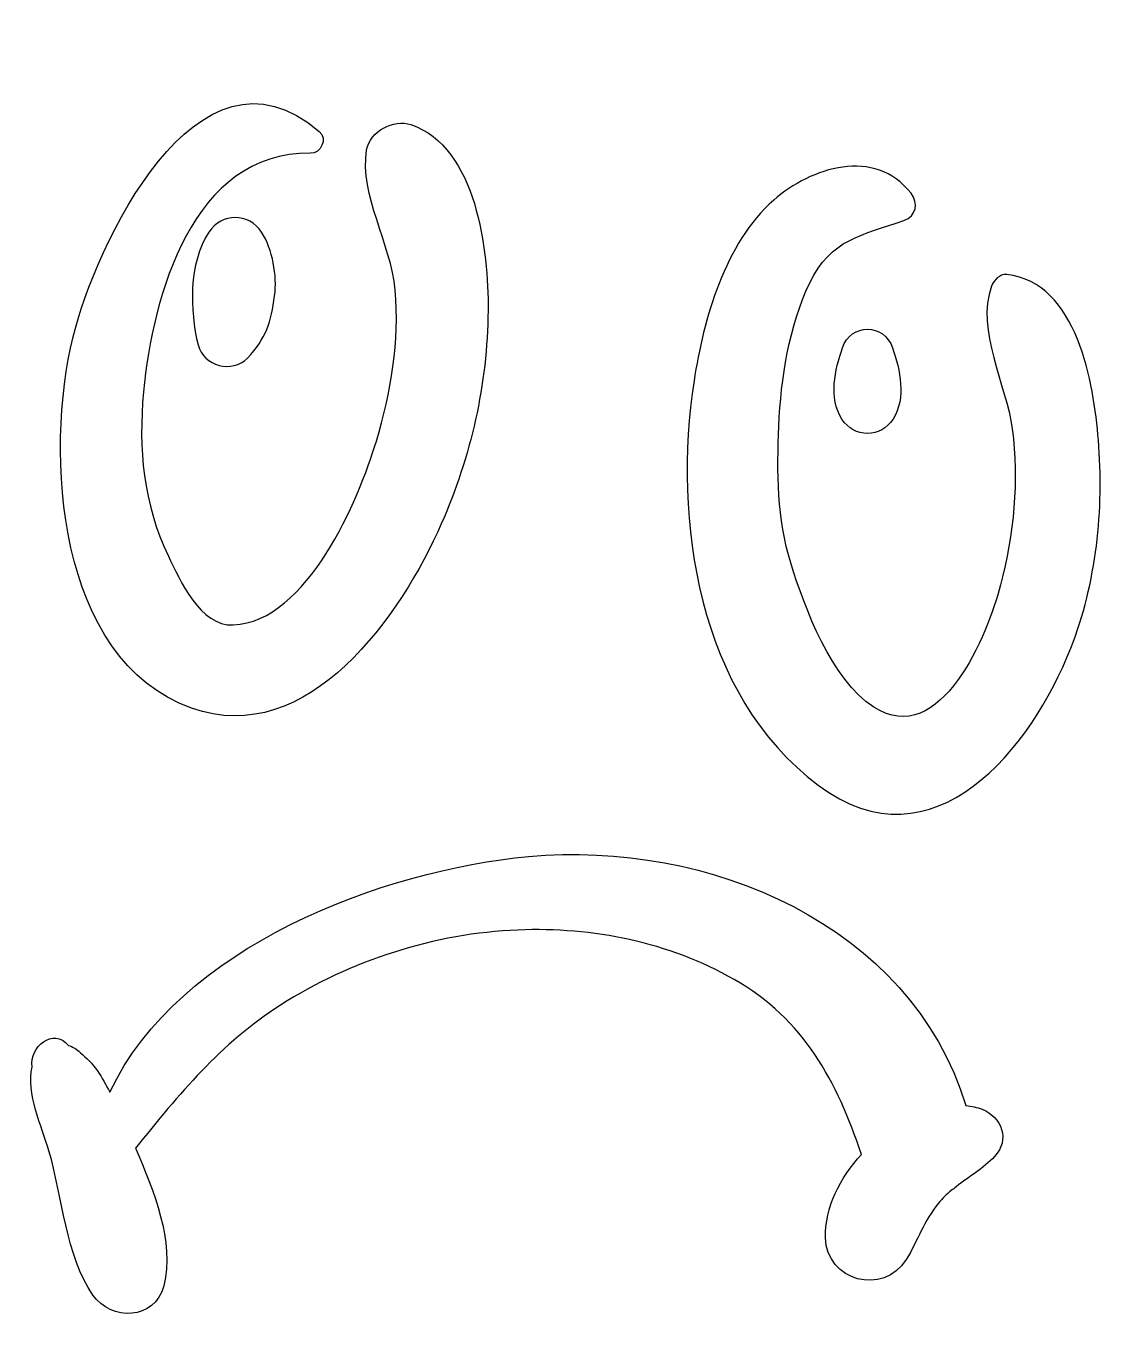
# Model space of a CAD drawing. Header units: centimetres. Extents: x -9.3 to 9.3, y -10.7 to 11.7.
import ezdxf

# ---------------------------------------------------------------- set-up
doc = ezdxf.new("R2010")
doc.units = ezdxf.units.CM
doc.header["$MEASUREMENT"] = 0
doc.layers.add('Layer 1', color=7, linetype='Continuous')

msp = doc.modelspace()

# ---------------------------------------------------------------- linework, layer by layer
at = {"layer": 'Layer 1'}
for points, knots in [([(-6.46732, -0.08829), (-4.43995, -0.81301), (-2.82835, 1.54535), (-2.1472, 3.09872), (-2.1472, 3.09872), (-1.63602, 4.264), (-1.34763, 5.52029), (-1.33795, 6.79461), (-1.33795, 6.79461), (-1.33036, 7.81926), (-1.53483, 9.6234), (-2.67209, 10.0089), (-2.67209, 10.0089), (-2.96686, 10.10883), (-3.38869, 9.89664), (-3.43854, 9.5739), (-3.43854, 9.5739), (-3.56154, 8.77602), (-3.01579, 7.95772), (-2.94483, 7.14635), (-2.94483, 7.14635), (-2.8671, 6.2601), (-3.01468, 5.37703), (-3.27045, 4.53076), (-3.27045, 4.53076), (-3.57491, 3.52323), (-4.45687, 1.40913), (-5.74801, 1.35071), (-5.74801, 1.35071), (-6.31157, 1.32518), (-6.67196, 2.12626), (-6.86786, 2.53975), (-6.86786, 2.53975), (-7.30061, 3.45264), (-7.39089, 4.39641), (-7.29712, 5.38651), (-7.29712, 5.38651), (-7.13972, 7.04616), (-6.4473, 9.54613), (-4.41403, 9.51295), (-4.41403, 9.51295), (-4.22975, 9.50999), (-4.10836, 9.76261), (-4.25726, 9.89109), (-4.25726, 9.89109), (-6.37633, 11.71787), (-8.13898, 7.87096), (-8.51503, 6.33547), (-8.51503, 6.33547), (-9.00528, 4.33324), (-8.80729, 0.74782), (-6.46732, -0.08829), (-6.46732, -0.08829), (-6.46732, -0.08829), (-6.46732, -0.08829), (-6.46732, -0.08829)], [0, 0, 0, 0, 0.06666667, 0.06666667, 0.06666667, 0.06666667, 0.13333333, 0.13333333, 0.13333333, 0.13333333, 0.2, 0.2, 0.2, 0.2, 0.26666667, 0.26666667, 0.26666667, 0.26666667, 0.33333333, 0.33333333, 0.33333333, 0.33333333, 0.4, 0.4, 0.4, 0.4, 0.46666667, 0.46666667, 0.46666667, 0.46666667, 0.53333333, 0.53333333, 0.53333333, 0.53333333, 0.6, 0.6, 0.6, 0.6, 0.66666667, 0.66666667, 0.66666667, 0.66666667, 0.73333333, 0.73333333, 0.73333333, 0.73333333, 0.8, 0.8, 0.8, 0.8, 0.86666667, 0.86666667, 0.86666667, 0.86666667, 1, 1, 1, 1]), ([(9.21874, 4.54983), (9.31656, 3.35227), (9.18358, 2.07378), (8.74148, 0.94912), (8.74148, 0.94912), (8.06404, -0.77522), (6.36991, -2.9139), (4.37112, -1.42173), (4.37112, -1.42173), (2.28742, 0.13354), (1.85202, 3.17816), (2.22408, 5.57444), (2.22408, 5.57444), (2.38974, 6.64259), (2.75367, 7.95804), (3.60216, 8.7024), (3.60216, 8.7024), (4.24809, 9.26906), (5.34867, 9.62458), (5.97836, 8.82046), (5.97836, 8.82046), (6.11142, 8.65047), (6.06824, 8.42792), (5.85472, 8.35209), (5.85472, 8.35209), (5.13405, 8.09685), (4.5884, 8.0307), (4.22571, 7.26926), (4.22571, 7.26926), (3.86609, 6.51419), (3.72729, 5.62173), (3.69096, 4.79175), (3.69096, 4.79175), (3.65699, 4.00792), (3.6591, 3.18049), (3.89723, 2.42391), (3.89723, 2.42391), (4.14411, 1.63879), (4.59179, 0.40786), (5.33199, -0.07021), (5.33199, -0.07021), (6.49266, -0.81935), (7.30695, 1.19982), (7.52581, 2.04185), (7.52581, 2.04185), (7.75454, 2.92228), (7.84738, 3.84107), (7.72822, 4.74721), (7.72822, 4.74721), (7.62834, 5.50603), (7.09097, 6.45578), (7.36979, 7.21236), (7.36979, 7.21236), (7.40884, 7.31819), (7.50714, 7.42683), (7.63369, 7.41323), (7.63369, 7.41323), (8.85359, 7.28223), (9.13966, 5.52058), (9.21874, 4.54983)], [0, 0, 0, 0, 0.0625, 0.0625, 0.0625, 0.0625, 0.125, 0.125, 0.125, 0.125, 0.1875, 0.1875, 0.1875, 0.1875, 0.25, 0.25, 0.25, 0.25, 0.3125, 0.3125, 0.3125, 0.3125, 0.375, 0.375, 0.375, 0.375, 0.4375, 0.4375, 0.4375, 0.4375, 0.5, 0.5, 0.5, 0.5, 0.5625, 0.5625, 0.5625, 0.5625, 0.625, 0.625, 0.625, 0.625, 0.6875, 0.6875, 0.6875, 0.6875, 0.75, 0.75, 0.75, 0.75, 0.8125, 0.8125, 0.8125, 0.8125, 0.875, 0.875, 0.875, 0.875, 1, 1, 1, 1]), ([(-6.1672, 8.14731), (-5.94426, 8.48682), (-5.47846, 8.48738), (-5.25566, 8.14726), (-5.25566, 8.14726), (-5.06458, 7.8555), (-4.98393, 7.3905), (-5.02952, 7.04683), (-5.02952, 7.04683), (-5.08998, 6.59349), (-5.17893, 6.30377), (-5.49847, 5.97037), (-5.49847, 5.97037), (-5.76131, 5.69605), (-6.2606, 5.82596), (-6.35276, 6.19614), (-6.35276, 6.19614), (-6.5001, 6.78701), (-6.5201, 7.60984), (-6.1672, 8.14731), (-6.1672, 8.14731), (-6.1672, 8.14731), (-6.1672, 8.14731), (-6.1672, 8.14731)], [0, 0, 0, 0, 0.14285714, 0.14285714, 0.14285714, 0.14285714, 0.28571429, 0.28571429, 0.28571429, 0.28571429, 0.42857143, 0.42857143, 0.42857143, 0.42857143, 0.57142857, 0.57142857, 0.57142857, 0.57142857, 0.71428571, 0.71428571, 0.71428571, 0.71428571, 1, 1, 1, 1]), ([(4.7906, 6.14701), (4.66087, 5.76426), (4.54888, 5.2836), (4.78166, 4.91381), (4.78166, 4.91381), (4.9897, 4.58303), (5.45841, 4.58295), (5.66661, 4.91381), (5.66661, 4.91381), (5.89923, 5.28364), (5.78739, 5.76426), (5.65767, 6.14701), (5.65767, 6.14701), (5.51257, 6.57498), (4.93554, 6.57492), (4.7906, 6.14701), (4.7906, 6.14701), (4.7906, 6.14701), (4.7906, 6.14701), (4.7906, 6.14701)], [0, 0, 0, 0, 0.16666667, 0.16666667, 0.16666667, 0.16666667, 0.33333333, 0.33333333, 0.33333333, 0.33333333, 0.5, 0.5, 0.5, 0.5, 0.66666667, 0.66666667, 0.66666667, 0.66666667, 1, 1, 1, 1]), ([(7.20757, -7.03167), (7.11798, -6.99664), (7.02403, -6.97701), (6.92783, -6.96833), (6.92783, -6.96833), (5.95774, -3.81698), (2.45796, -2.37225), (-0.63679, -2.65676), (-0.63679, -2.65676), (-3.14104, -2.88652), (-6.70289, -4.21164), (-7.87783, -6.73531), (-7.87783, -6.73531), (-7.94567, -6.6091), (-8.01703, -6.48451), (-8.09619, -6.36518), (-8.09619, -6.36518), (-8.17795, -6.24233), (-8.2832, -6.14497), (-8.39276, -6.04826), (-8.39276, -6.04826), (-8.45078, -5.99058), (-8.52005, -5.95095), (-8.59757, -5.92629), (-8.59757, -5.92629), (-8.85533, -5.60932), (-9.2776, -5.95542), (-9.22551, -6.29422), (-9.22551, -6.29422), (-9.33169, -6.75086), (-9.05311, -7.34311), (-8.93322, -7.74956), (-8.93322, -7.74956), (-8.70449, -8.52598), (-8.63871, -9.57844), (-8.17474, -10.24662), (-8.17474, -10.24662), (-7.86171, -10.69747), (-7.09492, -10.69027), (-6.94795, -10.08623), (-6.94795, -10.08623), (-6.75978, -9.31457), (-7.11773, -8.44904), (-7.43558, -7.70599), (-7.43558, -7.70599), (-6.68789, -6.77331), (-5.96876, -5.89587), (-4.92879, -5.22917), (-4.92879, -5.22917), (-3.71843, -4.45368), (-2.25639, -3.9864), (-0.82105, -3.92914), (-0.82105, -3.92914), (0.47607, -3.8772), (1.78719, -4.13954), (2.91817, -4.78528), (2.91817, -4.78528), (4.12999, -5.47698), (4.69932, -6.55037), (5.11895, -7.81457), (5.11895, -7.81457), (4.75404, -8.21197), (4.48562, -8.73685), (4.49768, -9.25419), (4.49768, -9.25419), (4.51517, -10.00479), (5.49947, -10.26971), (5.89375, -9.63233), (5.89375, -9.63233), (6.09841, -9.30157), (6.20069, -8.96389), (6.45072, -8.65753), (6.45072, -8.65753), (6.51803, -8.57501), (6.59322, -8.50346), (6.67186, -8.43774), (6.67186, -8.43774), (6.70157, -8.41716), (6.7293, -8.39475), (6.75616, -8.3712), (6.75616, -8.3712), (6.98119, -8.1984), (7.22749, -8.0574), (7.4231, -7.84852), (7.4231, -7.84852), (7.69302, -7.56063), (7.54824, -7.1659), (7.20757, -7.03167), (7.20757, -7.03167), (7.20757, -7.03167), (7.20757, -7.03167), (7.20757, -7.03167)], [0, 0, 0, 0, 0.04166667, 0.04166667, 0.04166667, 0.04166667, 0.08333333, 0.08333333, 0.08333333, 0.08333333, 0.125, 0.125, 0.125, 0.125, 0.16666667, 0.16666667, 0.16666667, 0.16666667, 0.20833333, 0.20833333, 0.20833333, 0.20833333, 0.25, 0.25, 0.25, 0.25, 0.29166667, 0.29166667, 0.29166667, 0.29166667, 0.33333333, 0.33333333, 0.33333333, 0.33333333, 0.375, 0.375, 0.375, 0.375, 0.41666667, 0.41666667, 0.41666667, 0.41666667, 0.45833333, 0.45833333, 0.45833333, 0.45833333, 0.5, 0.5, 0.5, 0.5, 0.54166667, 0.54166667, 0.54166667, 0.54166667, 0.58333333, 0.58333333, 0.58333333, 0.58333333, 0.625, 0.625, 0.625, 0.625, 0.66666667, 0.66666667, 0.66666667, 0.66666667, 0.70833333, 0.70833333, 0.70833333, 0.70833333, 0.75, 0.75, 0.75, 0.75, 0.79166667, 0.79166667, 0.79166667, 0.79166667, 0.83333333, 0.83333333, 0.83333333, 0.83333333, 0.875, 0.875, 0.875, 0.875, 0.91666667, 0.91666667, 0.91666667, 0.91666667, 1, 1, 1, 1])]:
    msp.add_open_spline(points, degree=3, knots=knots, dxfattribs=at)

doc.saveas('drawing.dxf')
